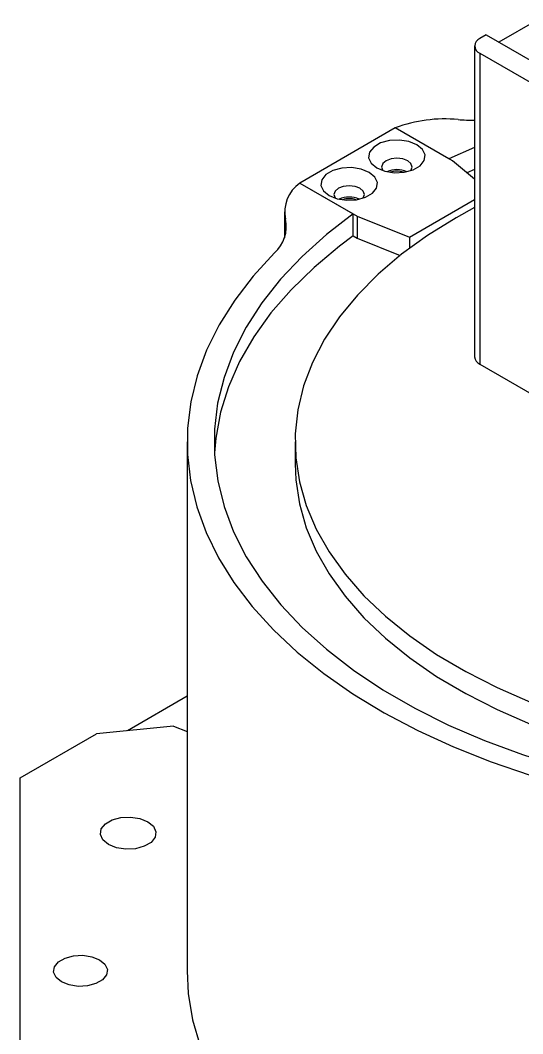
# Model space of a CAD drawing. Header units: millimetres. Extents: x 1258 to 2922, y -135 to 1239.
# Drawn here: x 1328.5 to 1356.4, y 1067.2 to 1123.5 of the extents above; entities that cross this region are included whole.
import ezdxf

# ---------------------------------------------------------------- set-up
doc = ezdxf.new("R2010")
doc.units = ezdxf.units.MM
doc.header["$LTSCALE"] = 6

msp = doc.modelspace()

# ---------------------------------------------------------------- linework, layer by layer
at = {"color": 7, "linetype": 'Continuous', "lineweight": 25}
for p, q in [((1357.244, 1123.512), (1355.123, 1122.288)), ((1354.416, 1122.696), (1354.062, 1122.492)), ((1354.416, 1122.696), (1358.835, 1120.145)), ((1353.769, 1122.084), (1353.769, 1104.814)), ((1354.062, 1121.675), (1359.365, 1118.614)), ((1354.062, 1121.675), (1354.062, 1104.406)), ((1349.36, 1117.529), (1344.056, 1114.468)), ((1352.331, 1115.814), (1349.36, 1117.529)), ((1352.542, 1115.692), (1349.36, 1117.529)), ((1353.769, 1116.448), (1352.331, 1115.814)), ((1353.769, 1114.676), (1352.542, 1115.692)), ((1353.769, 1115.224), (1353.332, 1115.038)), ((1344.056, 1114.468), (1347.027, 1112.753)), ((1344.056, 1114.468), (1347.238, 1112.631)), ((1350.155, 1111.457), (1353.769, 1113.543)), ((1343.197, 1112.871), (1343.197, 1111.416)), ((1347.027, 1111.528), (1347.027, 1112.753)), ((1347.238, 1112.631), (1350.155, 1111.457)), ((1347.238, 1112.631), (1347.238, 1111.406)), ((1347.027, 1111.528), (1347.238, 1111.406)), ((1347.238, 1111.406), (1349.63, 1110.444)), ((1350.155, 1111.457), (1350.155, 1110.848)), ((1354.062, 1104.406), (1357.686, 1102.313)), ((1337.785, 1100.079), (1337.785, 1070.683)), ((1343.785, 1100.079), (1343.785, 1098.854)), ((1337.785, 1085.942), (1334.464, 1084.025)), ((1337.026, 1084.285), (1332.747, 1083.85)), ((1337.026, 1084.285), (1337.785, 1083.979)), ((1328.51, 1081.404), (1332.747, 1083.85)), ((1328.51, 1059.962), (1328.51, 1081.404))]:
    msp.add_line(p, q, dxfattribs=at)
at = {"color": 8, "linetype": 'Continuous', "lineweight": 25}
msp.add_line((1343.252, 1111.589), (1343.252, 1112.451), dxfattribs=at)
at = {"color": 7, "linetype": 'Continuous', "lineweight": 25, "flags": 128}
for points in [[(1350.562, 1116.59), (1350.114, 1116.772), (1349.585, 1116.853), (1349.04, 1116.826), (1348.545, 1116.692), (1348.158, 1116.469), (1347.927, 1116.183), (1347.879, 1115.868), (1348.021, 1115.563), (1348.334, 1115.305), (1348.782, 1115.123), (1349.311, 1115.042), (1349.856, 1115.069), (1350.351, 1115.203), (1350.738, 1115.426), (1350.969, 1115.712), (1351.017, 1116.027), (1350.876, 1116.332), (1350.562, 1116.59)], [(1350.049, 1115.702), (1349.773, 1115.809), (1349.448, 1115.846), (1349.123, 1115.809), (1348.847, 1115.702), (1348.663, 1115.543), (1348.598, 1115.355), (1348.663, 1115.168), (1348.671, 1115.157)], [(1347.91, 1115.06), (1347.462, 1115.241), (1346.934, 1115.322), (1346.389, 1115.295), (1345.893, 1115.162), (1345.506, 1114.938), (1345.275, 1114.652), (1345.227, 1114.337), (1345.369, 1114.032), (1345.683, 1113.774), (1346.131, 1113.593), (1346.659, 1113.511), (1347.204, 1113.538), (1347.7, 1113.672), (1348.087, 1113.895), (1348.318, 1114.181), (1348.365, 1114.496), (1348.224, 1114.801), (1347.91, 1115.06)], [(1350.225, 1115.157), (1350.233, 1115.168), (1350.298, 1115.355), (1350.233, 1115.543), (1350.049, 1115.702)], [(1347.397, 1114.172), (1347.122, 1114.278), (1346.796, 1114.315), (1346.471, 1114.278), (1346.195, 1114.172), (1346.011, 1114.012), (1345.946, 1113.825), (1346.011, 1113.637), (1346.019, 1113.626)], [(1347.574, 1113.626), (1347.582, 1113.637), (1347.646, 1113.825), (1347.582, 1114.012), (1347.397, 1114.172)], [(1353.769, 1113.107), (1352.736, 1112.539), (1351.158, 1111.557), (1349.714, 1110.51), (1348.412, 1109.402), (1347.26, 1108.24), (1346.264, 1107.031), (1345.43, 1105.782), (1344.762, 1104.5), (1344.266, 1103.192), (1343.943, 1101.866), (1343.795, 1100.53), (1343.824, 1099.191), (1344.029, 1097.858), (1344.409, 1096.537), (1344.961, 1095.237), (1345.683, 1093.964), (1346.571, 1092.728), (1347.618, 1091.533), (1348.82, 1090.388), (1350.169, 1089.299), (1351.658, 1088.272), (1353.277, 1087.314), (1355.018, 1086.429), (1356.87, 1085.624)], [(1347.027, 1112.753), (1345.531, 1111.598), (1344.18, 1110.384), (1342.984, 1109.118), (1341.946, 1107.806), (1341.074, 1106.455), (1340.371, 1105.071), (1339.84, 1103.662), (1339.485, 1102.234), (1339.307, 1100.796), (1339.308, 1099.354), (1339.486, 1097.915), (1339.842, 1096.488), (1340.374, 1095.078), (1341.078, 1093.695), (1341.952, 1092.343), (1342.99, 1091.032), (1344.187, 1089.766), (1345.538, 1088.553), (1347.036, 1087.398), (1348.672, 1086.308), (1350.439, 1085.289), (1352.327, 1084.345), (1354.327, 1083.48), (1356.429, 1082.701), (1358.622, 1082.01)], [(1347.027, 1111.528), (1346.266, 1110.962), (1344.841, 1109.777), (1343.566, 1108.537), (1342.448, 1107.247), (1341.492, 1105.915), (1340.703, 1104.546), (1340.085, 1103.149), (1339.641, 1101.729), (1339.374, 1100.295), (1339.301, 1099.466)], [(1342.643, 1110.581), (1341.458, 1109.29), (1340.431, 1107.955), (1339.567, 1106.582), (1338.87, 1105.177), (1338.343, 1103.748), (1337.989, 1102.302), (1337.809, 1100.844), (1337.805, 1099.383), (1337.976, 1097.926), (1338.322, 1096.479), (1338.84, 1095.049), (1339.529, 1093.643), (1340.385, 1092.268), (1341.404, 1090.931), (1342.582, 1089.637), (1343.911, 1088.394), (1345.387, 1087.207), (1347.001, 1086.082), (1348.747, 1085.024), (1350.615, 1084.039), (1352.597, 1083.131), (1354.684, 1082.304), (1356.864, 1081.562)], [(1343.785, 1098.854), (1343.824, 1097.966), (1344.029, 1096.633), (1344.409, 1095.312), (1344.961, 1094.012), (1345.683, 1092.74), (1346.571, 1091.503), (1347.618, 1090.308), (1348.82, 1089.163), (1350.169, 1088.074), (1351.658, 1087.048), (1353.277, 1086.089), (1355.018, 1085.205), (1356.87, 1084.399)], [(1333.414, 1077.704), (1333.106, 1077.959), (1332.966, 1078.259), (1333.013, 1078.568), (1333.241, 1078.85), (1333.621, 1079.07), (1334.109, 1079.201), (1334.646, 1079.228), (1335.166, 1079.148), (1335.606, 1078.97), (1335.915, 1078.715), (1336.055, 1078.415), (1336.008, 1078.105), (1335.78, 1077.824), (1335.4, 1077.604), (1334.912, 1077.473), (1334.375, 1077.446), (1333.855, 1077.526), (1333.414, 1077.704)], [(1330.798, 1070.071), (1330.499, 1070.317), (1330.365, 1070.608), (1330.41, 1070.907), (1330.63, 1071.18), (1330.998, 1071.392), (1331.471, 1071.52), (1331.99, 1071.546), (1332.493, 1071.468), (1332.919, 1071.295), (1333.218, 1071.049), (1333.353, 1070.759), (1333.308, 1070.459), (1333.088, 1070.186), (1332.719, 1069.974), (1332.247, 1069.847), (1331.728, 1069.82), (1331.225, 1069.898), (1330.798, 1070.071)], [(1337.785, 1070.683), (1337.851, 1069.42), (1338.091, 1067.962), (1338.505, 1066.518)]]:
    msp.add_lwpolyline(points, dxfattribs=at)
at = {"color": 7, "linetype": 'Continuous', "lineweight": 25}
for centre, radius, start, end in [((1354.217, 1122.084), 0.437, 110.7834, 249.2166), ((1352.11, 1110.21), 7.819, 84.5438, 110.5979), ((1353.6, 1126.589), 8.627, 265.0395, 271.1234), ((1349.448, 1113.883), 1.332, 65.5285, 114.4715), ((1349.448, 1113.997), 1.131, 70.6839, 109.3161), ((1345.194, 1112.845), 1.982, 125.0395, 191.4745), ((1346.796, 1112.353), 1.332, 65.5285, 114.4715), ((1346.796, 1112.466), 1.131, 70.6839, 109.3161), ((1341.366, 1112.031), 1.932, 311.3524, 12.5355), ((1354.27, 1104.864), 0.503, 185.6948, 245.6253)]:
    msp.add_arc(centre, radius, start, end, dxfattribs=at)

doc.saveas('drawing.dxf')
